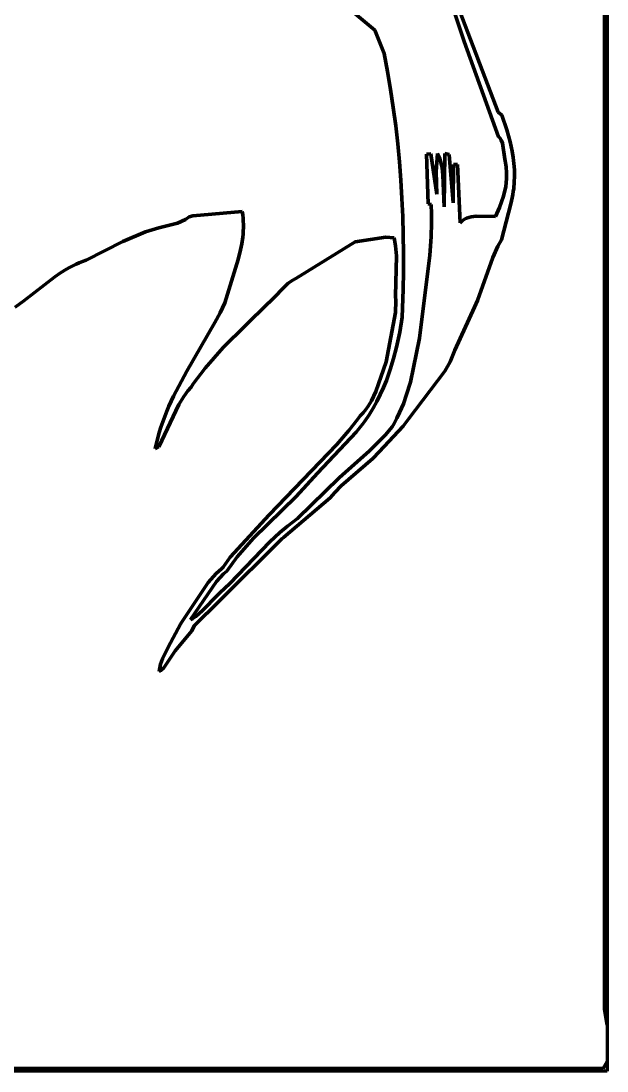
# Model space of a CAD drawing. Header units: millimetres. Extents: x 0 to 4.76, y 0 to 6.67.
# Drawn here: x 2.788 to 4.764, y 0 to 3.54 of the extents above; entities that cross this region are included whole.
import ezdxf

# ---------------------------------------------------------------- set-up
doc = ezdxf.new("R2010")
doc.units = ezdxf.units.MM
doc.layers.add('color#010101ff', color=7, linetype='CONTINUOUS', lineweight=100)
doc.layers.add('color#fefefeff', color=7, linetype='CONTINUOUS', lineweight=100)

msp = doc.modelspace()

# ---------------------------------------------------------------- linework, layer by layer
at = {"layer": 'color#010101ff'}
for p, q in [((4.7554, 0.2083), (4.7564, 6.6586)), ((4.7639, 6.6667), (4.7639, 0.1558)), ((3.8257, 3.639), (3.9807, 3.5087)), ((4.2826, 3.4715), (4.2454, 3.5819)), ((4.2585, 3.5955), (4.397, 3.2325)), ((3.9807, 3.5087), (4.0124, 3.4302)), ((4.3977, 3.1496), (4.2826, 3.4715)), ((4.0124, 3.4302), (4.0239, 3.3697)), ((4.0239, 3.3697), (4.0342, 3.309)), ((4.0342, 3.309), (4.0433, 3.2481)), ((4.0433, 3.2481), (4.0512, 3.1871)), ((4.397, 3.2325), (4.4087, 3.2227)), ((4.4087, 3.2227), (4.4261, 3.1731)), ((4.0512, 3.1871), (4.0581, 3.126)), ((4.4261, 3.1731), (4.4375, 3.1323)), ((4.0581, 3.126), (4.0639, 3.0648)), ((4.4021, 3.1456), (4.3977, 3.1496)), ((4.4072, 3.1387), (4.4021, 3.1456)), ((4.4118, 3.1281), (4.4072, 3.1387)), ((4.4193, 3.0738), (4.4118, 3.1281)), ((4.4375, 3.1323), (4.4441, 3.1012)), ((4.1556, 3.0916), (4.1698, 3.0927)), ((4.1605, 2.9239), (4.1556, 3.0916)), ((4.1698, 3.0927), (4.1895, 2.9567)), ((4.1875, 3.0323), (4.1921, 3.0933)), ((4.1921, 3.0933), (4.195, 3.0874)), ((4.195, 3.0874), (4.1999, 3.0756)), ((4.2142, 2.9132), (4.2175, 3.0936)), ((4.2175, 3.0936), (4.2318, 3.0902)), ((4.2318, 3.0902), (4.2447, 2.9273)), ((4.4441, 3.1012), (4.4475, 3.0804)), ((4.4475, 3.0804), (4.4499, 3.0594)), ((4.0639, 3.0648), (4.0686, 3.0034)), ((4.1999, 3.0756), (4.2037, 3.0637)), ((4.2037, 3.0637), (4.2078, 3.0454)), ((4.2078, 3.0454), (4.2107, 3.0205)), ((4.2447, 2.9273), (4.2467, 3.0565)), ((4.2467, 3.0565), (4.2592, 3.0567)), ((4.2592, 3.0567), (4.2691, 2.8601)), ((4.4207, 3.0683), (4.4193, 3.0738)), ((4.4241, 3.0481), (4.4207, 3.0683)), ((4.4255, 3.0281), (4.4241, 3.0481)), ((4.4499, 3.0594), (4.4514, 3.0384)), ((4.1895, 2.9567), (4.1875, 3.0323)), ((4.2107, 3.0205), (4.2142, 2.9132)), ((4.4252, 3.0082), (4.4255, 3.0281)), ((4.4519, 3.0174), (4.4512, 2.9964)), ((4.4514, 3.0384), (4.4519, 3.0174)), ((4.0686, 3.0034), (4.0723, 2.942)), ((4.4151, 2.9495), (4.4223, 2.9819)), ((4.4223, 2.9819), (4.4252, 3.0082)), ((4.4493, 2.9755), (4.4479, 2.9651)), ((4.4512, 2.9964), (4.4493, 2.9755)), ((4.0723, 2.942), (4.0749, 2.8805)), ((4.4018, 2.9117), (4.4151, 2.9495)), ((4.4442, 2.9443), (4.4418, 2.934)), ((4.4462, 2.9547), (4.4442, 2.9443)), ((4.4479, 2.9651), (4.4462, 2.9547)), ((4.1709, 2.9217), (4.1605, 2.9239)), ((4.1721, 2.8903), (4.1709, 2.9217)), ((4.3877, 2.8814), (4.4018, 2.9117)), ((4.4391, 2.9237), (4.4079, 2.8025)), ((4.4418, 2.934), (4.4391, 2.9237)), ((3.3428, 2.871), (3.3151, 2.8588)), ((3.3553, 2.8802), (3.3428, 2.871)), ((3.3674, 2.8829), (3.3553, 2.8802)), ((3.5335, 2.8978), (3.3674, 2.8829)), ((3.5353, 2.8868), (3.5335, 2.8978)), ((3.5365, 2.8758), (3.5353, 2.8868)), ((3.5374, 2.8648), (3.5365, 2.8758)), ((4.0749, 2.8805), (4.0766, 2.819)), ((4.1723, 2.8591), (4.1721, 2.8903)), ((4.2758, 2.8664), (4.2793, 2.8691)), ((4.2793, 2.8691), (4.2829, 2.8715)), ((4.2829, 2.8715), (4.2904, 2.8753)), ((4.2904, 2.8753), (4.2981, 2.8781)), ((4.2981, 2.8781), (4.3062, 2.88)), ((4.3062, 2.88), (4.3229, 2.8818)), ((4.3229, 2.8818), (4.3877, 2.8814)), ((3.252, 2.8425), (3.2076, 2.8288)), ((3.3151, 2.8588), (3.252, 2.8425)), ((3.5367, 2.8215), (3.5374, 2.8322)), ((3.5378, 2.8539), (3.5374, 2.8648)), ((3.5374, 2.8322), (3.5378, 2.8431)), ((3.5378, 2.8431), (3.5378, 2.8539)), ((4.1707, 2.8123), (4.1723, 2.8591)), ((4.2691, 2.8601), (4.2724, 2.8634)), ((4.2724, 2.8634), (4.2758, 2.8664)), ((3.1306, 2.7969), (3.007, 2.7332)), ((3.2076, 2.8288), (3.1306, 2.7969)), ((3.5325, 2.7893), (3.5356, 2.8107)), ((3.5356, 2.8107), (3.5367, 2.8215)), ((4.0181, 2.8116), (3.9146, 2.7959)), ((4.0456, 2.8088), (4.0181, 2.8116)), ((4.0473, 2.8022), (4.0456, 2.8088)), ((4.0511, 2.7821), (4.0473, 2.8022)), ((4.0766, 2.819), (4.0774, 2.7574)), ((4.166, 2.7501), (4.1707, 2.8123)), ((4.4079, 2.8025), (4.396, 2.7807)), ((3.5206, 2.7363), (3.5284, 2.768)), ((3.5284, 2.768), (3.5325, 2.7893)), ((3.9146, 2.7959), (3.7143, 2.6714)), ((4.054, 2.7484), (4.0511, 2.7821)), ((4.396, 2.7807), (4.3792, 2.7424)), ((2.9955, 2.7292), (2.9842, 2.7248)), ((3.007, 2.7332), (2.9955, 2.7292)), ((3.4756, 2.5902), (3.5206, 2.7363)), ((4.0509, 2.6118), (4.054, 2.7484)), ((4.0774, 2.7574), (4.0772, 2.6959)), ((4.1313, 2.4708), (4.166, 2.7501)), ((4.3792, 2.7424), (4.3277, 2.5981)), ((2.9211, 2.6909), (2.9014, 2.6775)), ((2.9414, 2.7034), (2.9211, 2.6909)), ((2.9518, 2.7093), (2.9414, 2.7034)), ((2.9624, 2.7148), (2.9518, 2.7093)), ((2.9732, 2.72), (2.9624, 2.7148)), ((2.9842, 2.7248), (2.9732, 2.72)), ((4.0772, 2.6959), (4.0762, 2.6344)), ((2.9014, 2.6775), (2.7971, 2.5967)), ((3.6879, 2.6556), (3.6269, 2.5933)), ((3.7023, 2.6655), (3.6879, 2.6556)), ((3.7143, 2.6714), (3.7023, 2.6655)), ((4.0762, 2.6344), (4.073, 2.5421)), ((2.7971, 2.5967), (2.7679, 2.5757)), ((3.4589, 2.5564), (3.4756, 2.5902)), ((3.6202, 2.5876), (3.469, 2.4395)), ((3.6269, 2.5933), (3.6202, 2.5876)), ((4.0502, 2.5578), (4.0515, 2.5963)), ((4.0515, 2.5963), (4.0509, 2.6118)), ((4.3277, 2.5981), (4.3171, 2.5751)), ((3.4412, 2.5231), (3.4589, 2.5564)), ((4.0196, 2.391), (4.0502, 2.5578)), ((4.3171, 2.5751), (4.2507, 2.4299)), ((3.3467, 2.359), (3.4412, 2.5231)), ((4.073, 2.5421), (4.0648, 2.4909)), ((4.0648, 2.4909), (4.0542, 2.44)), ((4.1007, 2.3219), (4.1313, 2.4708)), ((3.469, 2.4395), (3.4086, 2.3694)), ((4.0542, 2.44), (4.0444, 2.4022)), ((4.2507, 2.4299), (4.2355, 2.391)), ((3.9848, 2.2909), (4.0196, 2.391)), ((4.0444, 2.4022), (4.033, 2.365)), ((4.2355, 2.391), (4.2166, 2.359)), ((3.3195, 2.3092), (3.3467, 2.359)), ((3.4086, 2.3694), (3.3687, 2.3166)), ((4.033, 2.365), (4.0198, 2.3284)), ((4.2166, 2.359), (4.0934, 2.1962)), ((3.3025, 2.2756), (3.3195, 2.3092)), ((3.3611, 2.3058), (3.3507, 2.2936)), ((3.3687, 2.3166), (3.3611, 2.3058)), ((4.01, 2.3044), (3.9993, 2.2808)), ((4.0198, 2.3284), (4.01, 2.3044)), ((4.0882, 2.2804), (4.1007, 2.3219)), ((3.2945, 2.2586), (3.3025, 2.2756)), ((3.3367, 2.2745), (3.3202, 2.2476)), ((3.3507, 2.2936), (3.3367, 2.2745)), ((3.9696, 2.2592), (3.9848, 2.2909)), ((3.9993, 2.2808), (3.9877, 2.2576)), ((4.0772, 2.2499), (4.0882, 2.2804)), ((3.3202, 2.2476), (3.2526, 2.1047)), ((3.2794, 2.2241), (3.2867, 2.2414)), ((3.2867, 2.2414), (3.2945, 2.2586)), ((3.9504, 2.2299), (3.9587, 2.2413)), ((3.9587, 2.2413), (3.9696, 2.2592)), ((3.9751, 2.2349), (3.9616, 2.2127)), ((3.9877, 2.2576), (3.9751, 2.2349)), ((4.0645, 2.22), (4.0772, 2.2499)), ((3.2658, 2.189), (3.2724, 2.2067)), ((3.2724, 2.2067), (3.2794, 2.2241)), ((3.8932, 2.1592), (3.9221, 2.1961)), ((3.9221, 2.1961), (3.9314, 2.2087)), ((3.9314, 2.2087), (3.9414, 2.219)), ((3.9414, 2.219), (3.9504, 2.2299)), ((3.9616, 2.2127), (3.947, 2.1911)), ((4.0447, 2.1813), (4.0551, 2.2005)), ((4.0551, 2.2005), (4.0645, 2.22)), ((4.0934, 2.1962), (4.077, 2.1737)), ((3.2542, 2.1531), (3.2597, 2.1712)), ((3.2597, 2.1712), (3.2658, 2.189)), ((3.94, 2.1816), (3.9178, 2.1538)), ((3.947, 2.1911), (3.94, 2.1816)), ((4.077, 2.1737), (3.9961, 2.0873)), ((4.0173, 2.1453), (4.0392, 2.1719)), ((4.0392, 2.1719), (4.0447, 2.1813)), ((3.2446, 2.1164), (3.2491, 2.1349)), ((3.2491, 2.1349), (3.2542, 2.1531)), ((3.9178, 2.1538), (3.7878, 2.016)), ((3.8528, 2.1117), (3.8932, 2.1592)), ((3.9626, 2.0912), (4.0173, 2.1453)), ((3.2407, 2.0976), (3.2446, 2.1164)), ((3.2526, 2.1047), (3.2407, 2.0976)), ((3.6248, 1.8754), (3.8528, 2.1117)), ((3.861, 1.9993), (3.9626, 2.0912)), ((3.9745, 2.0646), (3.8677, 1.9726)), ((3.9961, 2.0873), (3.9745, 2.0646)), ((3.7878, 2.016), (3.7161, 1.9373)), ((3.7196, 1.8623), (3.861, 1.9993)), ((3.8459, 1.9503), (3.8308, 1.932)), ((3.8677, 1.9726), (3.8459, 1.9503)), ((3.7161, 1.9373), (3.5715, 1.796)), ((3.8308, 1.932), (3.6733, 1.7985)), ((3.4928, 1.7324), (3.6248, 1.8754)), ((3.6869, 1.8373), (3.7196, 1.8623)), ((3.627, 1.7841), (3.6604, 1.8153)), ((3.6604, 1.8153), (3.6869, 1.8373)), ((3.6672, 1.7943), (3.4576, 1.5853)), ((3.4924, 1.6433), (3.627, 1.7841)), ((3.5715, 1.796), (3.5172, 1.733)), ((3.6733, 1.7985), (3.6672, 1.7943)), ((3.4698, 1.6989), (3.4928, 1.7324)), ((3.5172, 1.733), (3.4815, 1.6854)), ((3.4188, 1.6469), (3.4459, 1.6769)), ((3.4459, 1.6769), (3.4636, 1.6936)), ((3.471, 1.6758), (3.4469, 1.6501)), ((3.4636, 1.6936), (3.4698, 1.6989)), ((3.4815, 1.6854), (3.471, 1.6758)), ((3.3284, 1.5125), (3.4188, 1.6469)), ((3.4469, 1.6501), (3.3593, 1.522)), ((3.4587, 1.6123), (3.4924, 1.6433)), ((3.3997, 1.5525), (3.4499, 1.6048)), ((3.4499, 1.6048), (3.4587, 1.6123)), ((3.4576, 1.5853), (3.372, 1.5008)), ((3.3593, 1.522), (3.3671, 1.5258)), ((3.3671, 1.5258), (3.3778, 1.5326)), ((3.3778, 1.5326), (3.3997, 1.5525)), ((3.2837, 1.4289), (3.326, 1.5067)), ((3.326, 1.5067), (3.3284, 1.5125)), ((3.372, 1.5008), (3.3637, 1.4837)), ((3.3637, 1.4837), (3.3078, 1.4165)), ((3.2647, 1.3893), (3.2837, 1.4289)), ((3.3078, 1.4165), (3.3057, 1.4134)), ((3.2587, 1.3715), (3.2647, 1.3893)), ((3.3057, 1.4134), (3.2696, 1.3596)), ((3.2538, 1.3467), (3.2558, 1.3593)), ((3.2589, 1.3499), (3.2538, 1.3467)), ((3.2558, 1.3593), (3.2587, 1.3715)), ((3.2696, 1.3596), (3.2589, 1.3499)), ((4.7639, 0.1558), (4.7554, 0.2083)), ((4.7639, 0), (0, 0)), ((0.008, 0.0083), (4.7514, 0.0086)), ((4.7514, 0.0086), (4.7639, 0.0317)), ((4.7639, 0.0317), (4.7639, 0))]:
    msp.add_line(p, q, dxfattribs=at)
at = {"layer": 'color#fefefeff'}
for p, q in [((4.7564, 6.6586), (4.7554, 0.2083)), ((3.9807, 3.5087), (3.8257, 3.639)), ((4.2454, 3.5819), (4.2826, 3.4715)), ((4.397, 3.2325), (4.2585, 3.5955)), ((4.0124, 3.4302), (3.9807, 3.5087)), ((4.2826, 3.4715), (4.3977, 3.1496)), ((4.0239, 3.3697), (4.0124, 3.4302)), ((4.0342, 3.309), (4.0239, 3.3697)), ((4.0433, 3.2481), (4.0342, 3.309)), ((4.0512, 3.1871), (4.0433, 3.2481)), ((4.4087, 3.2227), (4.397, 3.2325)), ((4.4261, 3.1731), (4.4087, 3.2227)), ((4.0581, 3.126), (4.0512, 3.1871)), ((4.4375, 3.1323), (4.4261, 3.1731)), ((4.0639, 3.0648), (4.0581, 3.126)), ((4.3977, 3.1496), (4.4021, 3.1456)), ((4.4021, 3.1456), (4.4072, 3.1387)), ((4.4072, 3.1387), (4.4118, 3.1281)), ((4.4118, 3.1281), (4.4193, 3.0738)), ((4.4441, 3.1012), (4.4375, 3.1323)), ((4.1698, 3.0927), (4.1556, 3.0916)), ((4.1556, 3.0916), (4.1605, 2.9239)), ((4.1895, 2.9567), (4.1698, 3.0927)), ((4.1921, 3.0933), (4.1875, 3.0323)), ((4.195, 3.0874), (4.1921, 3.0933)), ((4.1999, 3.0756), (4.195, 3.0874)), ((4.2175, 3.0936), (4.2142, 2.9132)), ((4.2318, 3.0902), (4.2175, 3.0936)), ((4.2447, 2.9273), (4.2318, 3.0902)), ((4.4475, 3.0804), (4.4441, 3.1012)), ((4.4499, 3.0594), (4.4475, 3.0804)), ((4.0686, 3.0034), (4.0639, 3.0648)), ((4.2037, 3.0637), (4.1999, 3.0756)), ((4.2078, 3.0454), (4.2037, 3.0637)), ((4.2107, 3.0205), (4.2078, 3.0454)), ((4.2467, 3.0565), (4.2447, 2.9273)), ((4.2592, 3.0567), (4.2467, 3.0565)), ((4.2691, 2.8601), (4.2592, 3.0567)), ((4.4193, 3.0738), (4.4207, 3.0683)), ((4.4207, 3.0683), (4.4241, 3.0481)), ((4.4241, 3.0481), (4.4255, 3.0281)), ((4.4514, 3.0384), (4.4499, 3.0594)), ((4.1875, 3.0323), (4.1895, 2.9567)), ((4.2142, 2.9132), (4.2107, 3.0205)), ((4.4255, 3.0281), (4.4252, 3.0082)), ((4.4512, 2.9964), (4.4519, 3.0174)), ((4.4519, 3.0174), (4.4514, 3.0384)), ((4.0723, 2.942), (4.0686, 3.0034)), ((4.4223, 2.9819), (4.4151, 2.9495)), ((4.4252, 3.0082), (4.4223, 2.9819)), ((4.4479, 2.9651), (4.4493, 2.9755)), ((4.4493, 2.9755), (4.4512, 2.9964)), ((4.0749, 2.8805), (4.0723, 2.942)), ((4.4151, 2.9495), (4.4018, 2.9117)), ((4.4418, 2.934), (4.4442, 2.9443)), ((4.4442, 2.9443), (4.4462, 2.9547)), ((4.4462, 2.9547), (4.4479, 2.9651)), ((4.1605, 2.9239), (4.1709, 2.9217)), ((4.1709, 2.9217), (4.1721, 2.8903)), ((4.4018, 2.9117), (4.3877, 2.8814)), ((4.4079, 2.8025), (4.4391, 2.9237)), ((4.4391, 2.9237), (4.4418, 2.934)), ((3.3151, 2.8588), (3.3428, 2.871)), ((3.3428, 2.871), (3.3553, 2.8802)), ((3.3553, 2.8802), (3.3674, 2.8829)), ((3.3674, 2.8829), (3.5335, 2.8978)), ((3.5335, 2.8978), (3.5353, 2.8868)), ((3.5353, 2.8868), (3.5365, 2.8758)), ((3.5365, 2.8758), (3.5374, 2.8648)), ((4.0766, 2.819), (4.0749, 2.8805)), ((4.1721, 2.8903), (4.1723, 2.8591)), ((4.2793, 2.8691), (4.2758, 2.8664)), ((4.2829, 2.8715), (4.2793, 2.8691)), ((4.2904, 2.8753), (4.2829, 2.8715)), ((4.2981, 2.8781), (4.2904, 2.8753)), ((4.3062, 2.88), (4.2981, 2.8781)), ((4.3229, 2.8818), (4.3062, 2.88)), ((4.3877, 2.8814), (4.3229, 2.8818)), ((3.2076, 2.8288), (3.252, 2.8425)), ((3.252, 2.8425), (3.3151, 2.8588)), ((3.5374, 2.8322), (3.5367, 2.8215)), ((3.5374, 2.8648), (3.5378, 2.8539)), ((3.5378, 2.8431), (3.5374, 2.8322)), ((3.5378, 2.8539), (3.5378, 2.8431)), ((4.1723, 2.8591), (4.1707, 2.8123)), ((4.2724, 2.8634), (4.2691, 2.8601)), ((4.2758, 2.8664), (4.2724, 2.8634)), ((3.007, 2.7332), (3.1306, 2.7969)), ((3.1306, 2.7969), (3.2076, 2.8288)), ((3.5356, 2.8107), (3.5325, 2.7893)), ((3.5367, 2.8215), (3.5356, 2.8107)), ((3.9146, 2.7959), (4.0181, 2.8116)), ((4.0181, 2.8116), (4.0456, 2.8088)), ((4.0456, 2.8088), (4.0473, 2.8022)), ((4.0473, 2.8022), (4.0511, 2.7821)), ((4.0774, 2.7574), (4.0766, 2.819)), ((4.1707, 2.8123), (4.166, 2.7501)), ((4.396, 2.7807), (4.4079, 2.8025)), ((3.5284, 2.768), (3.5206, 2.7363)), ((3.5325, 2.7893), (3.5284, 2.768)), ((3.7143, 2.6714), (3.9146, 2.7959)), ((4.0511, 2.7821), (4.054, 2.7484)), ((4.3792, 2.7424), (4.396, 2.7807)), ((2.9842, 2.7248), (2.9955, 2.7292)), ((2.9955, 2.7292), (3.007, 2.7332)), ((3.5206, 2.7363), (3.4756, 2.5902)), ((4.054, 2.7484), (4.0509, 2.6118)), ((4.0772, 2.6959), (4.0774, 2.7574)), ((4.166, 2.7501), (4.1313, 2.4708)), ((4.3277, 2.5981), (4.3792, 2.7424)), ((2.9014, 2.6775), (2.9211, 2.6909)), ((2.9211, 2.6909), (2.9414, 2.7034)), ((2.9414, 2.7034), (2.9518, 2.7093)), ((2.9518, 2.7093), (2.9624, 2.7148)), ((2.9624, 2.7148), (2.9732, 2.72)), ((2.9732, 2.72), (2.9842, 2.7248)), ((4.0762, 2.6344), (4.0772, 2.6959)), ((2.7971, 2.5967), (2.9014, 2.6775)), ((3.6269, 2.5933), (3.6879, 2.6556)), ((3.6879, 2.6556), (3.7023, 2.6655)), ((3.7023, 2.6655), (3.7143, 2.6714)), ((4.073, 2.5421), (4.0762, 2.6344)), ((2.7679, 2.5757), (2.7971, 2.5967)), ((3.4756, 2.5902), (3.4589, 2.5564)), ((3.469, 2.4395), (3.6202, 2.5876)), ((3.6202, 2.5876), (3.6269, 2.5933)), ((4.0515, 2.5963), (4.0502, 2.5578)), ((4.0509, 2.6118), (4.0515, 2.5963)), ((4.3171, 2.5751), (4.3277, 2.5981)), ((3.4589, 2.5564), (3.4412, 2.5231)), ((4.0502, 2.5578), (4.0196, 2.391)), ((4.2507, 2.4299), (4.3171, 2.5751)), ((3.4412, 2.5231), (3.3467, 2.359)), ((4.0648, 2.4909), (4.073, 2.5421)), ((4.0542, 2.44), (4.0648, 2.4909)), ((4.1313, 2.4708), (4.1007, 2.3219)), ((3.4086, 2.3694), (3.469, 2.4395)), ((4.0444, 2.4022), (4.0542, 2.44)), ((4.2355, 2.391), (4.2507, 2.4299)), ((4.0196, 2.391), (3.9848, 2.2909)), ((4.033, 2.365), (4.0444, 2.4022)), ((4.2166, 2.359), (4.2355, 2.391)), ((3.3467, 2.359), (3.3195, 2.3092)), ((3.3687, 2.3166), (3.4086, 2.3694)), ((4.0198, 2.3284), (4.033, 2.365)), ((4.0934, 2.1962), (4.2166, 2.359)), ((3.3195, 2.3092), (3.3025, 2.2756)), ((3.3507, 2.2936), (3.3611, 2.3058)), ((3.3611, 2.3058), (3.3687, 2.3166)), ((3.9993, 2.2808), (4.01, 2.3044)), ((4.01, 2.3044), (4.0198, 2.3284)), ((4.1007, 2.3219), (4.0882, 2.2804)), ((3.3025, 2.2756), (3.2945, 2.2586)), ((3.3202, 2.2476), (3.3367, 2.2745)), ((3.3367, 2.2745), (3.3507, 2.2936)), ((3.9848, 2.2909), (3.9696, 2.2592)), ((3.9877, 2.2576), (3.9993, 2.2808)), ((4.0882, 2.2804), (4.0772, 2.2499)), ((3.2526, 2.1047), (3.3202, 2.2476)), ((3.2867, 2.2414), (3.2794, 2.2241)), ((3.2945, 2.2586), (3.2867, 2.2414)), ((3.9587, 2.2413), (3.9504, 2.2299)), ((3.9696, 2.2592), (3.9587, 2.2413)), ((3.9616, 2.2127), (3.9751, 2.2349)), ((3.9751, 2.2349), (3.9877, 2.2576)), ((4.0772, 2.2499), (4.0645, 2.22)), ((3.2724, 2.2067), (3.2658, 2.189)), ((3.2794, 2.2241), (3.2724, 2.2067)), ((3.9221, 2.1961), (3.8932, 2.1592)), ((3.9314, 2.2087), (3.9221, 2.1961)), ((3.9414, 2.219), (3.9314, 2.2087)), ((3.9504, 2.2299), (3.9414, 2.219)), ((3.947, 2.1911), (3.9616, 2.2127)), ((4.0551, 2.2005), (4.0447, 2.1813)), ((4.0645, 2.22), (4.0551, 2.2005)), ((4.077, 2.1737), (4.0934, 2.1962)), ((3.2597, 2.1712), (3.2542, 2.1531)), ((3.2658, 2.189), (3.2597, 2.1712)), ((3.9178, 2.1538), (3.94, 2.1816)), ((3.94, 2.1816), (3.947, 2.1911)), ((3.9961, 2.0873), (4.077, 2.1737)), ((4.0392, 2.1719), (4.0173, 2.1453)), ((4.0447, 2.1813), (4.0392, 2.1719)), ((3.2491, 2.1349), (3.2446, 2.1164)), ((3.2542, 2.1531), (3.2491, 2.1349)), ((3.7878, 2.016), (3.9178, 2.1538)), ((3.8932, 2.1592), (3.8528, 2.1117)), ((4.0173, 2.1453), (3.9626, 2.0912)), ((3.2446, 2.1164), (3.2407, 2.0976)), ((3.2407, 2.0976), (3.2526, 2.1047)), ((3.8528, 2.1117), (3.6248, 1.8754)), ((3.9626, 2.0912), (3.861, 1.9993)), ((3.8677, 1.9726), (3.9745, 2.0646)), ((3.9745, 2.0646), (3.9961, 2.0873)), ((3.7161, 1.9373), (3.7878, 2.016)), ((3.861, 1.9993), (3.7196, 1.8623)), ((3.8308, 1.932), (3.8459, 1.9503)), ((3.8459, 1.9503), (3.8677, 1.9726)), ((3.5715, 1.796), (3.7161, 1.9373)), ((3.6733, 1.7985), (3.8308, 1.932)), ((3.6248, 1.8754), (3.4928, 1.7324)), ((3.7196, 1.8623), (3.6869, 1.8373)), ((3.6604, 1.8153), (3.627, 1.7841)), ((3.6869, 1.8373), (3.6604, 1.8153)), ((3.4576, 1.5853), (3.6672, 1.7943)), ((3.627, 1.7841), (3.4924, 1.6433)), ((3.5172, 1.733), (3.5715, 1.796)), ((3.6672, 1.7943), (3.6733, 1.7985)), ((3.4928, 1.7324), (3.4698, 1.6989)), ((3.4815, 1.6854), (3.5172, 1.733)), ((3.4459, 1.6769), (3.4188, 1.6469)), ((3.4636, 1.6936), (3.4459, 1.6769)), ((3.4469, 1.6501), (3.471, 1.6758)), ((3.4698, 1.6989), (3.4636, 1.6936)), ((3.471, 1.6758), (3.4815, 1.6854)), ((3.4188, 1.6469), (3.3284, 1.5125)), ((3.3593, 1.522), (3.4469, 1.6501)), ((3.4924, 1.6433), (3.4587, 1.6123)), ((3.4499, 1.6048), (3.3997, 1.5525)), ((3.4587, 1.6123), (3.4499, 1.6048)), ((3.372, 1.5008), (3.4576, 1.5853)), ((3.3671, 1.5258), (3.3593, 1.522)), ((3.3778, 1.5326), (3.3671, 1.5258)), ((3.3997, 1.5525), (3.3778, 1.5326)), ((3.326, 1.5067), (3.2837, 1.4289)), ((3.3284, 1.5125), (3.326, 1.5067)), ((3.3637, 1.4837), (3.372, 1.5008)), ((3.3078, 1.4165), (3.3637, 1.4837)), ((3.2837, 1.4289), (3.2647, 1.3893)), ((3.3057, 1.4134), (3.3078, 1.4165)), ((3.2647, 1.3893), (3.2587, 1.3715)), ((3.2696, 1.3596), (3.3057, 1.4134)), ((3.2558, 1.3593), (3.2538, 1.3467)), ((3.2538, 1.3467), (3.2589, 1.3499)), ((3.2587, 1.3715), (3.2558, 1.3593)), ((3.2589, 1.3499), (3.2696, 1.3596)), ((4.7554, 0.2083), (4.7639, 0.1558)), ((4.7639, 0.1558), (4.7639, 0.0317)), ((4.7514, 0.0086), (0.008, 0.0083)), ((4.7639, 0.0317), (4.7514, 0.0086))]:
    msp.add_line(p, q, dxfattribs=at)

doc.saveas('drawing.dxf')
